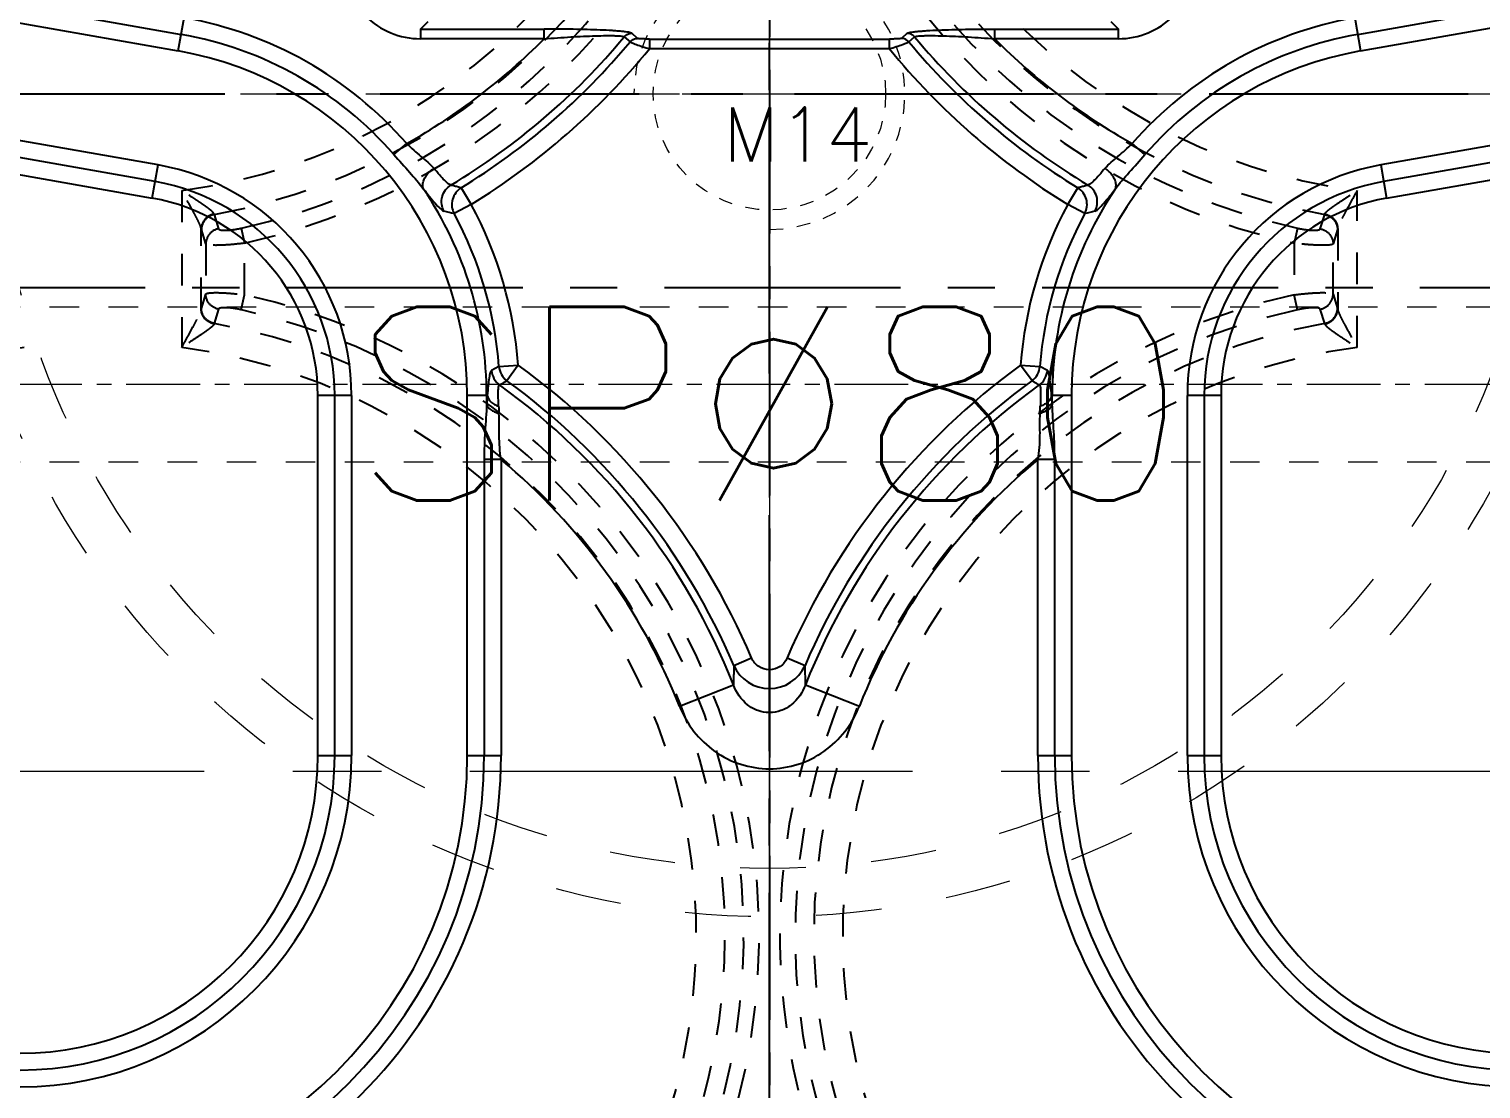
# Model space of a CAD drawing. Header units: millimetres. Extents: x 1727 to 4210, y -6182 to 759.
# Drawn here: x 2524 to 2599, y -1275.1 to -1220.4 of the extents above; entities that cross this region are included whole.
import ezdxf
from ezdxf.enums import TextEntityAlignment as Align

# ---------------------------------------------------------------- set-up
doc = ezdxf.new("R2010")
doc.units = ezdxf.units.MM
doc.header["$LTSCALE"] = 16.335
doc.linetypes.add('CENTER', pattern=[0.6, 0.375, -0.075, 0.075, -0.075])
doc.linetypes.add('HIDDEN', pattern=[0.2, 0.1, -0.1])
doc.layers.get('0').update_dxf_attribs({"linetype": 'CONTINUOUS'})
for name, color, linetype, lineweight in [('cool', 153, 'HIDDEN', 9), ('moldbase', 7, 'CONTINUOUS', 20), ('screw', 33, 'CONTINUOUS', 13), ('sp', 193, 'CONTINUOUS', 9)]:
    doc.layers.add(name, color=color, linetype=linetype, lineweight=lineweight)
doc.layers.add('DEFAULT_2', color=8, linetype='HIDDEN')
doc.styles.add('TXT', font='txt.shx', dxfattribs={"bigfont": 'gbcbig.shx'})

# ---------------------------------------------------------------- blocks, each defined once
blk = doc.blocks.new('124')
at = {"layer": 'cool', "ltscale": 0.932966}
for p, q in [((10.142, -1344.709), (401.482, -1344.709)), ((10.142, -1352.709), (401.482, -1352.709))]:
    blk.add_line(p, q, dxfattribs=at)
at = {"layer": 'cool', "color": 1, "linetype": 'CENTER', "ltscale": 0.621977}
blk.add_line((-4.188, -1348.709), (415.812, -1348.709), dxfattribs=at)
blk = doc.blocks.new('screw_m14_g')
at = {"layer": 'screw', "color": 1, "linetype": 'CENTER', "ltscale": 0.435384}
for p, q in [((0, -7.7), (0, 7.7)), ((-7.7, 0), (7.7, 0))]:
    blk.add_line(p, q, dxfattribs=at)
at = {"layer": 'screw', "color": 33, "linetype": 'HIDDEN', "ltscale": 0.435384}
blk.add_circle((0, 0), 6, dxfattribs=at)
at = {"layer": 'screw', "color": 92, "linetype": 'HIDDEN', "ltscale": 0.435384}
blk.add_arc((0, 0), 7, 270, 180, dxfattribs=at)
at = {"layer": 'screw', "color": 6, "linetype": 'ByBlock', "style": 'TXT'}
blk.add_text('M14', height=2.8, dxfattribs=at).set_placement((-2.38, -3.5))
blk = doc.blocks.new('sp_80_th', base_point=(180.026, -1065.14))
at = {"layer": 'sp', "color": 1, "linetype": 'CENTER', "ltscale": 2.643404}
for p, q in [((180.026, -1111.89), (180.026, -1018.39)), ((133.276, -1065.14), (226.776, -1065.14))]:
    blk.add_line(p, q, dxfattribs=at)
at = {"layer": 'sp', "linetype": 'HIDDEN', "ltscale": 2.073258}
for radius in [42.5, 40]:
    blk.add_circle((180.026, -1065.14), radius, dxfattribs=at)
at = {"layer": 'sp', "color": 6, "style": 'TXT'}
blk.add_text('SP%%c80', height=10, dxfattribs=at).set_placement((180.026, -1081.14), align=Align.MIDDLE)
blk = doc.blocks.new('126')
at = {"layer": 'screw'}
blk.add_blockref('screw_m14_g', (2562.273, -1223.709), dxfattribs=at)
at = {"layer": 'sp'}
blk.add_blockref('sp_80_th', (2562.273, -1223.709), dxfattribs=at)

msp = doc.modelspace()

# ---------------------------------------------------------------- linework, layer by layer
at = {"color": 1, "linetype": 'CENTER', "ltscale": 1.990328}
for p, q in [((2562.273, -1413.709), (2562.273, -1063.709)), ((2342.273, -1233.709), (2782.273, -1233.709))]:
    msp.add_line(p, q, dxfattribs=at)
at = {"color": 1, "linetype": 'CENTER', "ltscale": 1.38079}
msp.add_line((2562.273, -1127.731), (2562.273, -1319.686), dxfattribs=at)
at = {"color": 7, "linetype": 'Continuous'}
for p, q in [((2512.354, -1217.194), (2531.894, -1220.639)), ((2592.653, -1220.639), (2612.192, -1217.194)), ((2512.203, -1218.051), (2531.743, -1221.496)), ((2592.804, -1221.496), (2612.343, -1218.051)), ((2531.743, -1221.496), (2532.045, -1219.782)), ((2592.502, -1219.782), (2592.804, -1221.496)), ((2544.253, -1220.364), (2544.644, -1219.973)), ((2544.253, -1220.364), (2544.253, -1220.865)), ((2544.253, -1220.364), (2550.64, -1220.364)), ((2550.64, -1220.865), (2550.64, -1220.364)), ((2555.458, -1220.849), (2555.16, -1220.584)), ((2569.386, -1220.584), (2569.088, -1220.849)), ((2573.907, -1220.865), (2573.907, -1220.364)), ((2573.907, -1220.364), (2580.293, -1220.364)), ((2579.902, -1219.973), (2580.293, -1220.364)), ((2580.293, -1220.865), (2580.293, -1220.364)), ((2550.64, -1220.865), (2544.253, -1220.865)), ((2554.777, -1220.766), (2555.074, -1221.03)), ((2556.08, -1220.881), (2556.08, -1221.382)), ((2556.08, -1220.881), (2568.466, -1220.881)), ((2568.466, -1221.382), (2556.08, -1221.382)), ((2568.466, -1221.382), (2568.466, -1220.881)), ((2569.472, -1221.03), (2569.77, -1220.766)), ((2580.293, -1220.865), (2573.907, -1220.865)), ((2530.704, -1227.384), (2511.165, -1223.939)), ((2613.381, -1223.939), (2593.842, -1227.384)), ((2530.553, -1228.241), (2511.348, -1224.855)), ((2613.198, -1224.855), (2593.993, -1228.241)), ((2511.197, -1225.712), (2530.402, -1229.098)), ((2594.144, -1229.098), (2613.349, -1225.712)), ((2542.883, -1226.849), (2543.539, -1226.277)), ((2581.663, -1226.849), (2581.007, -1226.277)), ((2530.402, -1229.098), (2530.704, -1227.384)), ((2593.842, -1227.384), (2594.144, -1229.098)), ((2546.346, -1228.568), (2546.868, -1229.421)), ((2577.679, -1229.421), (2578.2, -1228.568)), ((2546.868, -1229.421), (2545.988, -1229.896)), ((2578.558, -1229.896), (2577.679, -1229.421)), ((2548.306, -1237.789), (2547.921, -1237.994)), ((2548.306, -1237.789), (2549.302, -1237.713)), ((2549.302, -1237.713), (2548.714, -1238.521)), ((2575.244, -1237.713), (2576.241, -1237.789)), ((2575.833, -1238.521), (2575.244, -1237.713)), ((2576.625, -1237.993), (2576.241, -1237.789)), ((2538.951, -1257.879), (2538.951, -1239.286)), ((2540.691, -1239.286), (2538.951, -1239.286)), ((2539.821, -1257.879), (2539.821, -1239.286)), ((2540.691, -1239.286), (2540.691, -1257.879)), ((2546.67, -1257.879), (2546.67, -1239.286)), ((2547.703, -1239.286), (2546.67, -1239.286)), ((2547.669, -1239.286), (2547.669, -1239.73)), ((2577.876, -1239.286), (2576.844, -1239.286)), ((2576.877, -1239.73), (2576.877, -1239.286)), ((2577.876, -1239.286), (2577.876, -1257.879)), ((2585.596, -1239.286), (2583.855, -1239.286)), ((2583.855, -1257.879), (2583.855, -1239.286)), ((2584.725, -1239.286), (2584.725, -1257.879)), ((2585.596, -1239.286), (2585.596, -1257.879)), ((2547.54, -1242.591), (2547.54, -1257.879)), ((2548.411, -1242.591), (2547.54, -1242.591)), ((2548.411, -1242.591), (2548.411, -1257.879)), ((2577.006, -1242.591), (2576.136, -1242.591)), ((2576.136, -1257.879), (2576.136, -1242.591)), ((2577.006, -1257.879), (2577.006, -1242.591)), ((2560.435, -1253.227), (2561.354, -1252.833)), ((2563.192, -1252.833), (2564.111, -1253.227)), ((2564.131, -1254.222), (2564.111, -1253.227)), ((2557.63, -1255.33), (2560.416, -1254.222)), ((2564.131, -1254.222), (2566.917, -1255.33)), ((2538.951, -1257.879), (2540.691, -1257.879)), ((2546.67, -1257.879), (2548.411, -1257.879)), ((2576.136, -1257.879), (2577.876, -1257.879)), ((2583.855, -1257.879), (2585.596, -1257.879))]:
    msp.add_line(p, q, dxfattribs=at)
at = {"color": 1, "linetype": 'CENTER', "ltscale": 2.18358}
msp.add_line((2413.767, -1223.709), (2710.78, -1223.709), dxfattribs=at)
at = {"color": 7, "linetype": 'Continuous'}
for centre, radius, start, end in [((2544.25, -1216.858), 4.007, 179.9507, 270.0493), ((2580.296, -1216.858), 4.007, 269.95243, 0.04757), ((2528.606, -1239.286), 19.805, 41.05942, 80), ((2595.941, -1239.286), 19.805, 100.00003, 138.94097), ((2528.606, -1239.286), 18.935, 41.05942, 80), ((2595.941, -1239.286), 18.935, 100.00003, 138.94097), ((2527.852, -1198.332), 32.047, 299.30848, 315.32219), ((2527.852, -1198.332), 35.046, 300.84752, 320.19941), ((2527.852, -1198.332), 35.444, 301.45259, 320.17861), ((2527.852, -1198.332), 36.443, 301.45391, 320.76689), ((2596.694, -1198.332), 36.443, 219.23305, 238.54779), ((2596.694, -1198.332), 35.444, 219.82139, 238.54779), ((2596.694, -1198.332), 35.046, 219.80059, 239.15286), ((2596.694, -1198.332), 32.047, 224.67781, 240.69189), ((2528.606, -1239.286), 18.064, 0, 80), ((2595.941, -1239.286), 18.064, 100.00003, 180), ((2528.606, -1239.286), 12.086, 0, 80), ((2595.941, -1239.286), 12.086, 99.99978, 180), ((2528.606, -1239.286), 11.215, 0, 80), ((2528.606, -1239.286), 19.064, 0, 33.99416), ((2595.941, -1239.286), 19.064, 146.00623, 180), ((2595.941, -1239.286), 11.215, 99.99997, 180), ((2528.606, -1239.286), 10.345, 0, 80), ((2528.606, -1239.286), 20.756, 4.34525, 28.37827), ((2595.941, -1239.286), 20.756, 151.62237, 175.65662), ((2595.941, -1239.286), 10.345, 99.99974, 180), ((2520.221, -1335.506), 108.708, 76.28886, 76.5733), ((2528.606, -1239.286), 19.757, 4.34525, 28.37802), ((2595.941, -1239.286), 19.757, 151.62237, 175.65417), ((2604.211, -1335.425), 108.602, 103.37838, 103.66288), ((2549.313, -1237.707), 1.011, 184.64105, 233.64026), ((2527.852, -1267.175), 36.443, 23.17473, 53.94244), ((2596.694, -1267.175), 36.443, 126.05896, 156.82527), ((2575.233, -1237.707), 1.011, 306.35912, 355.35522), ((2548.93, -1237.921), 1.011, 184.11638, 233.91584), ((2527.852, -1267.175), 35.444, 23.17473, 53.94244), ((2596.694, -1267.175), 35.444, 126.05701, 156.82527), ((2575.617, -1237.921), 1.011, 306.08097, 355.87959), ((2569.413, -1241.133), 21.789, 175.13663, 176.30693), ((2527.852, -1267.175), 35.046, 21.69164, 54.23585), ((2596.694, -1267.175), 35.046, 125.76359, 158.30836), ((2553.57, -1241.25), 23.357, 3.73236, 4.82359), ((2564.493, -1239.161), 16.221, 182.40492, 183.70076), ((2560.993, -1239.212), 15.279, 356.26452, 357.63905), ((2527.852, -1267.175), 32.047, 21.69165, 50.09468), ((2596.694, -1267.175), 32.047, 129.90469, 158.30835), ((2562.273, -1252.413), 2.01, 203.8751, 336.12499), ((2523.581, -1257.879), 24.83, 270, 360), ((2523.581, -1257.879), 23.96, 270, 0), ((2523.581, -1257.879), 23.089, 270, 0), ((2523.581, -1257.879), 17.111, 270, 360), ((2523.581, -1257.879), 16.24, 270, 0), ((2523.581, -1257.879), 15.37, 270, 0), ((2600.966, -1257.879), 24.83, 180, 270), ((2600.966, -1257.879), 23.96, 180, 270), ((2600.966, -1257.879), 23.089, 180, 270), ((2600.966, -1257.879), 17.111, 180, 270), ((2600.966, -1257.879), 16.24, 180, 270), ((2600.966, -1257.879), 15.37, 180, 270)]:
    msp.add_arc(centre, radius, start, end, dxfattribs=at)
for points, knots in [([(2555.16, -1220.584), (2555.145, -1220.571), (2555.088, -1220.552), (2554.983, -1220.528), (2554.829, -1220.506), (2554.633, -1220.484), (2554.4, -1220.464), (2554.031, -1220.439), (2553.514, -1220.413), (2552.845, -1220.39), (2552.131, -1220.375), (2551.391, -1220.366), (2550.891, -1220.364), (2550.64, -1220.364)], [0, 0, 0, 0, 0.013635, 0.037849, 0.072381, 0.116228, 0.168171, 0.227087, 0.361146, 0.510531, 0.669384, 0.833556, 1, 1, 1, 1]), ([(2550.64, -1220.865), (2550.87, -1220.848), (2551.327, -1220.814), (2552.004, -1220.771), (2552.656, -1220.737), (2553.267, -1220.713), (2553.741, -1220.703), (2554.08, -1220.702), (2554.293, -1220.706), (2554.472, -1220.713), (2554.614, -1220.724), (2554.71, -1220.74), (2554.763, -1220.753), (2554.776, -1220.766)], [0, 0, 0, 0, 0.167102, 0.331444, 0.49028, 0.639523, 0.773894, 0.832829, 0.884672, 0.928269, 0.962592, 0.986706, 1, 1, 1, 1]), ([(2554.776, -1220.766), (2554.798, -1220.739), (2554.903, -1220.64), (2555.051, -1220.585), (2555.16, -1220.584)], [0, 0, 0, 0, 0.2383, 1, 1, 1, 1]), ([(2569.386, -1220.584), (2569.401, -1220.571), (2569.458, -1220.552), (2569.563, -1220.528), (2569.717, -1220.506), (2569.913, -1220.484), (2570.146, -1220.464), (2570.516, -1220.439), (2571.033, -1220.413), (2571.701, -1220.39), (2572.415, -1220.375), (2573.155, -1220.366), (2573.655, -1220.364), (2573.907, -1220.364)], [0, 0, 0, 0, 0.013606, 0.037845, 0.072366, 0.116209, 0.168181, 0.227088, 0.361148, 0.510528, 0.669389, 0.833555, 1, 1, 1, 1]), ([(2569.77, -1220.766), (2569.721, -1220.707), (2569.601, -1220.616), (2569.455, -1220.585), (2569.386, -1220.584)], [0, 0, 0, 0, 0.52481, 1, 1, 1, 1]), ([(2569.77, -1220.766), (2569.783, -1220.754), (2569.835, -1220.74), (2569.931, -1220.724), (2570.073, -1220.713), (2570.252, -1220.706), (2570.467, -1220.702), (2570.805, -1220.703), (2571.279, -1220.713), (2571.89, -1220.737), (2572.542, -1220.771), (2573.219, -1220.814), (2573.676, -1220.848), (2573.907, -1220.865)], [0, 0, 0, 0, 0.0131, 0.037012, 0.071397, 0.115217, 0.167235, 0.226206, 0.360287, 0.509607, 0.668466, 0.832844, 1, 1, 1, 1]), ([(2555.074, -1221.03), (2555.099, -1221), (2555.205, -1220.902), (2555.353, -1220.85), (2555.458, -1220.849)], [0, 0, 0, 0, 0.271216, 1, 1, 1, 1]), ([(2555.074, -1221.03), (2555.084, -1221.039), (2555.119, -1221.054), (2555.187, -1221.083), (2555.287, -1221.12), (2555.468, -1221.185), (2555.735, -1221.274), (2555.96, -1221.345), (2556.08, -1221.382)], [0, 0, 0, 0, 0.036211, 0.106745, 0.208319, 0.335934, 0.648058, 1, 1, 1, 1]), ([(2556.08, -1220.881), (2556.007, -1220.881), (2555.9, -1220.88), (2555.763, -1220.876), (2555.671, -1220.873), (2555.593, -1220.868), (2555.529, -1220.864), (2555.487, -1220.857), (2555.463, -1220.854), (2555.458, -1220.849)], [0, 0, 0, 0, 0.349534, 0.512708, 0.661318, 0.790115, 0.893305, 0.965038, 1, 1, 1, 1]), ([(2569.088, -1220.849), (2569.083, -1220.854), (2569.059, -1220.857), (2569.017, -1220.864), (2568.954, -1220.868), (2568.875, -1220.873), (2568.783, -1220.876), (2568.646, -1220.88), (2568.539, -1220.881), (2568.466, -1220.881)], [0, 0, 0, 0, 0.034947, 0.106678, 0.209878, 0.338696, 0.487335, 0.650529, 1, 1, 1, 1]), ([(2568.466, -1221.382), (2568.586, -1221.345), (2568.811, -1221.274), (2569.078, -1221.185), (2569.259, -1221.12), (2569.359, -1221.083), (2569.427, -1221.054), (2569.462, -1221.039), (2569.472, -1221.03)], [0, 0, 0, 0, 0.351857, 0.664001, 0.791669, 0.893289, 0.963819, 1, 1, 1, 1]), ([(2569.472, -1221.03), (2569.447, -1221), (2569.341, -1220.902), (2569.193, -1220.85), (2569.088, -1220.849)], [0, 0, 0, 0, 0.271217, 1, 1, 1, 1]), ([(2543.539, -1226.277), (2543.772, -1226.512), (2544.143, -1226.829), (2544.626, -1227.234), (2544.843, -1227.442), (2544.937, -1227.551)], [0, 0, 0, 0, 0.524761, 0.772234, 1, 1, 1, 1]), ([(2579.609, -1227.551), (2579.703, -1227.442), (2579.921, -1227.234), (2580.403, -1226.829), (2580.774, -1226.512), (2581.007, -1226.277)], [0, 0, 0, 0, 0.227775, 0.475272, 1, 1, 1, 1]), ([(2542.883, -1226.849), (2543.15, -1227.156), (2543.673, -1227.736), (2544.189, -1228.325), (2544.411, -1228.627)], [0, 0, 0, 0, 0.520296, 1, 1, 1, 1]), ([(2580.135, -1228.627), (2580.357, -1228.325), (2580.873, -1227.736), (2581.396, -1227.156), (2581.663, -1226.849)], [0, 0, 0, 0, 0.479671, 1, 1, 1, 1]), ([(2544.411, -1228.627), (2544.377, -1228.557), (2544.356, -1228.395), (2544.419, -1228.158), (2544.589, -1227.852), (2544.788, -1227.657), (2544.937, -1227.551)], [0, 0, 0, 0, 0.184832, 0.362382, 0.56927, 1, 1, 1, 1]), ([(2545.822, -1228.42), (2545.801, -1228.417), (2545.753, -1228.397), (2545.64, -1228.319), (2545.467, -1228.151), (2545.222, -1227.88), (2545.039, -1227.668), (2544.937, -1227.551)], [0, 0, 0, 0, 0.05028, 0.121155, 0.329676, 0.625821, 1, 1, 1, 1]), ([(2579.609, -1227.551), (2579.507, -1227.668), (2579.325, -1227.88), (2579.079, -1228.151), (2578.906, -1228.319), (2578.793, -1228.397), (2578.746, -1228.417), (2578.725, -1228.42)], [0, 0, 0, 0, 0.374174, 0.670316, 0.878839, 0.949717, 1, 1, 1, 1]), ([(2580.135, -1228.627), (2580.169, -1228.557), (2580.19, -1228.395), (2580.127, -1228.159), (2579.958, -1227.853), (2579.759, -1227.658), (2579.609, -1227.551)], [0, 0, 0, 0, 0.184498, 0.361844, 0.568696, 1, 1, 1, 1]), ([(2544.411, -1228.627), (2544.535, -1228.782), (2544.755, -1229.057), (2545.051, -1229.41), (2545.255, -1229.63), (2545.386, -1229.734), (2545.44, -1229.764), (2545.464, -1229.77)], [0, 0, 0, 0, 0.37964, 0.677387, 0.884377, 0.953175, 1, 1, 1, 1]), ([(2545.464, -1229.769), (2545.405, -1229.662), (2545.322, -1229.413), (2545.347, -1229.016), (2545.522, -1228.659), (2545.717, -1228.484), (2545.822, -1228.42)], [0, 0, 0, 0, 0.240221, 0.500016, 0.759801, 1, 1, 1, 1]), ([(2546.346, -1228.568), (2546.304, -1228.554), (2546.195, -1228.518), (2546.017, -1228.481), (2545.885, -1228.442), (2545.822, -1228.42)], [0, 0, 0, 0, 0.243354, 0.62997, 1, 1, 1, 1]), ([(2546.346, -1228.568), (2546.24, -1228.635), (2546.051, -1228.809), (2545.884, -1229.156), (2545.854, -1229.539), (2545.93, -1229.785), (2545.988, -1229.896)], [0, 0, 0, 0, 0.249643, 0.499889, 0.750255, 1, 1, 1, 1]), ([(2578.725, -1228.42), (2578.683, -1228.434), (2578.574, -1228.47), (2578.396, -1228.507), (2578.264, -1228.547), (2578.2, -1228.568)], [0, 0, 0, 0, 0.243389, 0.630034, 1, 1, 1, 1]), ([(2578.558, -1229.896), (2578.617, -1229.785), (2578.692, -1229.539), (2578.662, -1229.156), (2578.495, -1228.81), (2578.306, -1228.635), (2578.2, -1228.568)], [0, 0, 0, 0, 0.249641, 0.499886, 0.750253, 1, 1, 1, 1]), ([(2579.083, -1229.77), (2579.142, -1229.662), (2579.224, -1229.414), (2579.199, -1229.017), (2579.024, -1228.659), (2578.829, -1228.484), (2578.725, -1228.42)], [0, 0, 0, 0, 0.240205, 0.499999, 0.759793, 1, 1, 1, 1]), ([(2579.083, -1229.77), (2579.106, -1229.764), (2579.16, -1229.735), (2579.291, -1229.63), (2579.496, -1229.41), (2579.791, -1229.057), (2580.012, -1228.782), (2580.135, -1228.627)], [0, 0, 0, 0, 0.046824, 0.115621, 0.322612, 0.620362, 1, 1, 1, 1]), ([(2547.921, -1237.994), (2547.905, -1238.001), (2547.877, -1238.042), (2547.849, -1238.122), (2547.821, -1238.24), (2547.784, -1238.463), (2547.745, -1238.816), (2547.718, -1239.118), (2547.703, -1239.286)], [0, 0, 0, 0, 0.039346, 0.104454, 0.195891, 0.312566, 0.617784, 1, 1, 1, 1]), ([(2548.334, -1238.738), (2548.366, -1238.72), (2548.443, -1238.671), (2548.574, -1238.607), (2548.667, -1238.548), (2548.714, -1238.521)], [0, 0, 0, 0, 0.247976, 0.626936, 1, 1, 1, 1]), ([(2575.833, -1238.521), (2575.864, -1238.539), (2575.941, -1238.588), (2576.072, -1238.652), (2576.165, -1238.711), (2576.212, -1238.738)], [0, 0, 0, 0, 0.247947, 0.626941, 1, 1, 1, 1]), ([(2576.844, -1239.286), (2576.828, -1239.118), (2576.801, -1238.816), (2576.763, -1238.463), (2576.725, -1238.24), (2576.697, -1238.122), (2576.669, -1238.042), (2576.641, -1238), (2576.625, -1237.993)], [0, 0, 0, 0, 0.382043, 0.687369, 0.804106, 0.895673, 0.960864, 1, 1, 1, 1]), ([(2547.703, -1239.286), (2547.718, -1239.408), (2547.837, -1239.592), (2548.067, -1239.751), (2548.211, -1239.816), (2548.287, -1239.841)], [0, 0, 0, 0, 0.441116, 0.712155, 1, 1, 1, 1]), ([(2548.287, -1239.842), (2548.281, -1239.701), (2548.27, -1239.446), (2548.265, -1239.113), (2548.275, -1238.892), (2548.298, -1238.779), (2548.321, -1238.743), (2548.334, -1238.738)], [0, 0, 0, 0, 0.376508, 0.684372, 0.89754, 0.961924, 1, 1, 1, 1]), ([(2576.212, -1238.738), (2576.225, -1238.743), (2576.247, -1238.778), (2576.272, -1238.888), (2576.282, -1239.105), (2576.276, -1239.439), (2576.266, -1239.698), (2576.26, -1239.841)], [0, 0, 0, 0, 0.037065, 0.09939, 0.306667, 0.614078, 1, 1, 1, 1]), ([(2576.844, -1239.286), (2576.828, -1239.408), (2576.71, -1239.592), (2576.481, -1239.751), (2576.336, -1239.816), (2576.26, -1239.842)], [0, 0, 0, 0, 0.439403, 0.71077, 1, 1, 1, 1]), ([(2547.669, -1239.73), (2547.654, -1240.202), (2547.573, -1241.154), (2547.54, -1242.109), (2547.54, -1242.591)], [0, 0, 0, 0, 0.49459, 1, 1, 1, 1]), ([(2547.669, -1239.73), (2547.688, -1239.843), (2547.83, -1240.005), (2548.071, -1240.135), (2548.225, -1240.187), (2548.306, -1240.208)], [0, 0, 0, 0, 0.415642, 0.695162, 1, 1, 1, 1]), ([(2576.877, -1239.73), (2576.858, -1239.843), (2576.716, -1240.005), (2576.476, -1240.134), (2576.322, -1240.187), (2576.24, -1240.208)], [0, 0, 0, 0, 0.415648, 0.695167, 1, 1, 1, 1]), ([(2577.006, -1242.591), (2577.006, -1242.109), (2576.973, -1241.154), (2576.892, -1240.202), (2576.877, -1239.73)], [0, 0, 0, 0, 0.50541, 1, 1, 1, 1]), ([(2548.411, -1242.591), (2548.352, -1242.183), (2548.295, -1241.387), (2548.331, -1240.59), (2548.306, -1240.208)], [0, 0, 0, 0, 0.518448, 1, 1, 1, 1]), ([(2576.24, -1240.208), (2576.215, -1240.59), (2576.251, -1241.386), (2576.195, -1242.183), (2576.136, -1242.591)], [0, 0, 0, 0, 0.481548, 1, 1, 1, 1]), ([(2563.192, -1252.833), (2563.116, -1253.011), (2562.859, -1253.33), (2562.273, -1253.513), (2561.687, -1253.33), (2561.43, -1253.011), (2561.354, -1252.833)], [0, 0, 0, 0, 0.250271, 0.500011, 0.749749, 1, 1, 1, 1]), ([(2560.435, -1253.227), (2560.434, -1253.308), (2560.427, -1253.639), (2560.421, -1253.971), (2560.416, -1254.222)], [0, 0, 0, 0, 0.24467, 1, 1, 1, 1]), ([(2564.131, -1254.222), (2563.989, -1254.619), (2563.615, -1255.177), (2562.882, -1255.587), (2562.273, -1255.701), (2561.664, -1255.587), (2560.931, -1255.177), (2560.558, -1254.619), (2560.416, -1254.222)], [0, 0, 0, 0, 0.254956, 0.378736, 0.500006, 0.621273, 0.745057, 1, 1, 1, 1]), ([(2557.63, -1255.33), (2557.814, -1255.794), (2558.317, -1256.673), (2559.413, -1257.723), (2560.772, -1258.402), (2562.274, -1258.638), (2563.775, -1258.402), (2565.134, -1257.722), (2566.23, -1256.673), (2566.732, -1255.793), (2566.917, -1255.33)], [0, 0, 0, 0, 0.125047, 0.25007, 0.375049, 0.500033, 0.625011, 0.749978, 0.874974, 1, 1, 1, 1])]:
    msp.add_open_spline(points, degree=3, knots=knots, dxfattribs=at)
at = {"layer": 'DEFAULT_2', "color": 8, "linetype": 'HIDDEN'}
for p, q in [((2531.923, -1228.705), (2531.923, -1236.803)), ((2592.623, -1236.803), (2592.623, -1228.705)), ((2533.598, -1229.943), (2533.823, -1230.678)), ((2590.723, -1230.678), (2590.948, -1229.943)), ((2532.927, -1234.828), (2532.927, -1230.68)), ((2533.164, -1231.457), (2532.937, -1230.722)), ((2535, -1230.645), (2535.171, -1231.418)), ((2589.546, -1230.645), (2589.375, -1231.418)), ((2591.609, -1230.722), (2591.382, -1231.457)), ((2591.619, -1230.68), (2591.619, -1234.828)), ((2533.164, -1231.457), (2533.164, -1234.05)), ((2535.171, -1234.089), (2535.171, -1231.418)), ((2589.375, -1231.418), (2589.375, -1234.089)), ((2591.382, -1234.05), (2591.382, -1231.457)), ((2532.937, -1234.786), (2533.164, -1234.05)), ((2535, -1234.862), (2535.171, -1234.089)), ((2589.546, -1234.862), (2589.375, -1234.089)), ((2591.382, -1234.05), (2591.609, -1234.786)), ((2533.823, -1234.829), (2533.598, -1235.565)), ((2590.948, -1235.565), (2590.723, -1234.829))]:
    msp.add_line(p, q, dxfattribs=at)
for centre, radius, start, end in [((2527.852, -1198.332), 33.886, 282.47454, 77.52546), ((2596.694, -1198.332), 33.886, 102.47454, 257.52546), ((2527.852, -1198.332), 33.094, 282.47454, 77.52546), ((2596.694, -1198.332), 33.094, 102.47454, 257.52546), ((2527.852, -1198.332), 32.128, 280.30331, 79.69669), ((2596.694, -1198.332), 32.128, 100.30331, 259.69669), ((2527.852, -1198.332), 30.644, 277.63481, 82.36519), ((2596.694, -1198.332), 30.644, 97.63481, 262.36519), ((2527.852, -1267.175), 33.886, 102.47454, 77.52546), ((2596.694, -1267.175), 33.886, 102.47454, 77.52546), ((2527.852, -1267.175), 33.094, 102.47454, 77.52546), ((2596.694, -1267.175), 33.094, 102.47454, 77.52546), ((2527.852, -1267.175), 32.128, 100.30331, 79.69669), ((2596.694, -1267.175), 32.128, 100.30331, 79.69669), ((2527.852, -1267.175), 30.644, 97.63481, 82.36519), ((2596.694, -1267.175), 30.644, 97.63481, 82.36519)]:
    msp.add_arc(centre, radius, start, end, dxfattribs=at)
for points, knots in [([(2532.927, -1230.68), (2532.921, -1230.628), (2532.88, -1230.508), (2532.794, -1230.314), (2532.678, -1230.083), (2532.493, -1229.734), (2532.239, -1229.272), (2532.029, -1228.897), (2531.923, -1228.705)], [0, 0, 0, 0, 0.06999, 0.168828, 0.287405, 0.419053, 0.702974, 1, 1, 1, 1]), ([(2533.591, -1229.915), (2533.587, -1229.899), (2533.566, -1229.863), (2533.496, -1229.784), (2533.362, -1229.673), (2533.169, -1229.53), (2532.944, -1229.375), (2532.701, -1229.212), (2532.359, -1228.987), (2532.098, -1228.818), (2531.923, -1228.705)], [0, 0, 0, 0, 0.024226, 0.058786, 0.15416, 0.273643, 0.407521, 0.550014, 0.697635, 1, 1, 1, 1]), ([(2590.955, -1229.915), (2590.961, -1229.899), (2590.982, -1229.864), (2591.051, -1229.783), (2591.184, -1229.671), (2591.379, -1229.529), (2591.687, -1229.315), (2592.107, -1229.043), (2592.446, -1228.815), (2592.623, -1228.705)], [0, 0, 0, 0, 0.024622, 0.059214, 0.154309, 0.274311, 0.408235, 0.698147, 1, 1, 1, 1]), ([(2592.623, -1228.705), (2592.524, -1228.889), (2592.319, -1229.249), (2592.074, -1229.697), (2591.889, -1230.043), (2591.768, -1230.281), (2591.674, -1230.489), (2591.626, -1230.621), (2591.619, -1230.68)], [0, 0, 0, 0, 0.283396, 0.559345, 0.690533, 0.813158, 0.919836, 1, 1, 1, 1]), ([(2533.591, -1229.915), (2533.502, -1229.931), (2533.327, -1229.997), (2533.039, -1230.222), (2532.929, -1230.502), (2532.927, -1230.68)], [0, 0, 0, 0, 0.248859, 0.508621, 1, 1, 1, 1]), ([(2533.598, -1229.943), (2533.42, -1229.976), (2533.076, -1230.17), (2532.939, -1230.542), (2532.937, -1230.722)], [0, 0, 0, 0, 0.502249, 1, 1, 1, 1]), ([(2533.591, -1229.915), (2533.591, -1229.918), (2533.593, -1229.927), (2533.596, -1229.936), (2533.598, -1229.943)], [0, 0, 0, 0, 0.285912, 1, 1, 1, 1]), ([(2590.948, -1229.943), (2590.95, -1229.936), (2590.953, -1229.927), (2590.955, -1229.918), (2590.955, -1229.915)], [0, 0, 0, 0, 0.714083, 1, 1, 1, 1]), ([(2590.948, -1229.943), (2591.127, -1229.976), (2591.47, -1230.17), (2591.608, -1230.542), (2591.609, -1230.722)], [0, 0, 0, 0, 0.50225, 1, 1, 1, 1]), ([(2590.955, -1229.915), (2591.044, -1229.931), (2591.219, -1229.997), (2591.508, -1230.222), (2591.617, -1230.502), (2591.619, -1230.679)], [0, 0, 0, 0, 0.248842, 0.508598, 1, 1, 1, 1]), ([(2532.937, -1230.722), (2532.936, -1230.719), (2532.932, -1230.705), (2532.929, -1230.691), (2532.927, -1230.68)], [0, 0, 0, 0, 0.213858, 1, 1, 1, 1]), ([(2533.823, -1230.678), (2533.645, -1230.712), (2533.303, -1230.906), (2533.166, -1231.277), (2533.164, -1231.457)], [0, 0, 0, 0, 0.501607, 1, 1, 1, 1]), ([(2533.823, -1230.678), (2533.828, -1230.694), (2533.865, -1230.722), (2533.988, -1230.754), (2534.23, -1230.76), (2534.587, -1230.725), (2534.856, -1230.677), (2535, -1230.645)], [0, 0, 0, 0, 0.039693, 0.104753, 0.319576, 0.632764, 1, 1, 1, 1]), ([(2589.546, -1230.645), (2589.69, -1230.677), (2589.961, -1230.726), (2590.319, -1230.76), (2590.56, -1230.754), (2590.683, -1230.722), (2590.718, -1230.693), (2590.723, -1230.678)], [0, 0, 0, 0, 0.368865, 0.683056, 0.897455, 0.961218, 1, 1, 1, 1]), ([(2590.723, -1230.678), (2590.901, -1230.712), (2591.244, -1230.906), (2591.38, -1231.277), (2591.382, -1231.457)], [0, 0, 0, 0, 0.501605, 1, 1, 1, 1]), ([(2591.619, -1230.68), (2591.619, -1230.684), (2591.616, -1230.698), (2591.612, -1230.712), (2591.609, -1230.722)], [0, 0, 0, 0, 0.286349, 1, 1, 1, 1]), ([(2535.171, -1231.418), (2534.925, -1231.451), (2534.564, -1231.491), (2534.103, -1231.522), (2533.806, -1231.533), (2533.557, -1231.533), (2533.367, -1231.521), (2533.247, -1231.502), (2533.187, -1231.479), (2533.168, -1231.465), (2533.164, -1231.457)], [0, 0, 0, 0, 0.368659, 0.536405, 0.684976, 0.809001, 0.903904, 0.9672, 0.987019, 1, 1, 1, 1]), ([(2591.382, -1231.457), (2591.372, -1231.477), (2591.303, -1231.501), (2591.181, -1231.521), (2590.988, -1231.532), (2590.741, -1231.533), (2590.444, -1231.522), (2589.982, -1231.49), (2589.621, -1231.452), (2589.375, -1231.418)], [0, 0, 0, 0, 0.032445, 0.095747, 0.190828, 0.314676, 0.463215, 0.631198, 1, 1, 1, 1]), ([(2533.164, -1234.05), (2533.174, -1234.031), (2533.243, -1234.006), (2533.365, -1233.987), (2533.558, -1233.975), (2533.805, -1233.974), (2534.103, -1233.985), (2534.564, -1234.017), (2534.925, -1234.055), (2535.171, -1234.089)], [0, 0, 0, 0, 0.032445, 0.095747, 0.190828, 0.314676, 0.463215, 0.631198, 1, 1, 1, 1]), ([(2533.823, -1234.829), (2533.645, -1234.795), (2533.303, -1234.601), (2533.166, -1234.23), (2533.164, -1234.05)], [0, 0, 0, 0, 0.501605, 1, 1, 1, 1]), ([(2589.375, -1234.089), (2589.622, -1234.055), (2589.982, -1234.017), (2590.444, -1233.985), (2590.741, -1233.974), (2590.988, -1233.975), (2591.181, -1233.987), (2591.303, -1234.006), (2591.372, -1234.031), (2591.382, -1234.05)], [0, 0, 0, 0, 0.368813, 0.536801, 0.685338, 0.809181, 0.904257, 0.967553, 1, 1, 1, 1]), ([(2590.723, -1234.829), (2590.901, -1234.795), (2591.244, -1234.601), (2591.38, -1234.23), (2591.382, -1234.05)], [0, 0, 0, 0, 0.501606, 1, 1, 1, 1]), ([(2531.923, -1236.803), (2532.022, -1236.618), (2532.227, -1236.258), (2532.472, -1235.81), (2532.657, -1235.464), (2532.778, -1235.226), (2532.873, -1235.019), (2532.921, -1234.887), (2532.927, -1234.828)], [0, 0, 0, 0, 0.283396, 0.559345, 0.690533, 0.813158, 0.919836, 1, 1, 1, 1]), ([(2532.927, -1234.828), (2532.928, -1234.824), (2532.931, -1234.81), (2532.934, -1234.795), (2532.937, -1234.786)], [0, 0, 0, 0, 0.286349, 1, 1, 1, 1]), ([(2533.591, -1235.592), (2533.502, -1235.576), (2533.327, -1235.51), (2533.039, -1235.285), (2532.929, -1235.005), (2532.927, -1234.828)], [0, 0, 0, 0, 0.248842, 0.508598, 1, 1, 1, 1]), ([(2533.598, -1235.565), (2533.42, -1235.531), (2533.076, -1235.337), (2532.939, -1234.966), (2532.937, -1234.786)], [0, 0, 0, 0, 0.50225, 1, 1, 1, 1]), ([(2535, -1234.862), (2534.856, -1234.83), (2534.585, -1234.781), (2534.227, -1234.747), (2533.986, -1234.754), (2533.864, -1234.785), (2533.828, -1234.814), (2533.823, -1234.829)], [0, 0, 0, 0, 0.368865, 0.683057, 0.897455, 0.961218, 1, 1, 1, 1]), ([(2590.723, -1234.829), (2590.718, -1234.814), (2590.683, -1234.785), (2590.56, -1234.754), (2590.319, -1234.747), (2589.961, -1234.781), (2589.69, -1234.83), (2589.546, -1234.862)], [0, 0, 0, 0, 0.038784, 0.102556, 0.316978, 0.63116, 1, 1, 1, 1]), ([(2590.948, -1235.565), (2591.127, -1235.531), (2591.47, -1235.337), (2591.608, -1234.966), (2591.609, -1234.786)], [0, 0, 0, 0, 0.502249, 1, 1, 1, 1]), ([(2590.955, -1235.592), (2591.044, -1235.576), (2591.219, -1235.51), (2591.508, -1235.285), (2591.617, -1235.005), (2591.619, -1234.828)], [0, 0, 0, 0, 0.248859, 0.508621, 1, 1, 1, 1]), ([(2591.609, -1234.786), (2591.61, -1234.789), (2591.614, -1234.802), (2591.617, -1234.817), (2591.619, -1234.828)], [0, 0, 0, 0, 0.213858, 1, 1, 1, 1]), ([(2591.619, -1234.828), (2591.625, -1234.879), (2591.666, -1234.999), (2591.752, -1235.193), (2591.868, -1235.424), (2592.053, -1235.773), (2592.308, -1236.235), (2592.517, -1236.61), (2592.623, -1236.803)], [0, 0, 0, 0, 0.06999, 0.168828, 0.287405, 0.419053, 0.702974, 1, 1, 1, 1]), ([(2533.591, -1235.592), (2533.586, -1235.608), (2533.564, -1235.644), (2533.495, -1235.725), (2533.362, -1235.836), (2533.168, -1235.978), (2532.859, -1236.192), (2532.439, -1236.465), (2532.1, -1236.692), (2531.923, -1236.803)], [0, 0, 0, 0, 0.024622, 0.059214, 0.154309, 0.274311, 0.408235, 0.698147, 1, 1, 1, 1]), ([(2533.598, -1235.565), (2533.596, -1235.571), (2533.593, -1235.58), (2533.591, -1235.589), (2533.591, -1235.592)], [0, 0, 0, 0, 0.714083, 1, 1, 1, 1]), ([(2590.955, -1235.592), (2590.955, -1235.589), (2590.953, -1235.58), (2590.95, -1235.571), (2590.948, -1235.565)], [0, 0, 0, 0, 0.285912, 1, 1, 1, 1]), ([(2590.955, -1235.592), (2590.959, -1235.608), (2590.98, -1235.645), (2591.051, -1235.724), (2591.184, -1235.834), (2591.377, -1235.977), (2591.602, -1236.133), (2591.845, -1236.295), (2592.187, -1236.52), (2592.448, -1236.689), (2592.623, -1236.803)], [0, 0, 0, 0, 0.024226, 0.058786, 0.15416, 0.273643, 0.407521, 0.550014, 0.697635, 1, 1, 1, 1])]:
    msp.add_open_spline(points, degree=3, knots=knots, dxfattribs=at)
at = {"layer": 'moldbase', "color": 1, "linetype": 'CENTER', "ltscale": 3.731864}
for p, q in [((2562.273, -958.709), (2562.273, -1558.709)), ((2862.273, -1258.709), (2262.273, -1258.709))]:
    msp.add_line(p, q, dxfattribs=at)

# ---------------------------------------------------------------- block references
for name, p in [('126', (0, 0)), ('124', (2356.462, 110))]:
    msp.add_blockref(name, p)

doc.saveas('drawing.dxf')
